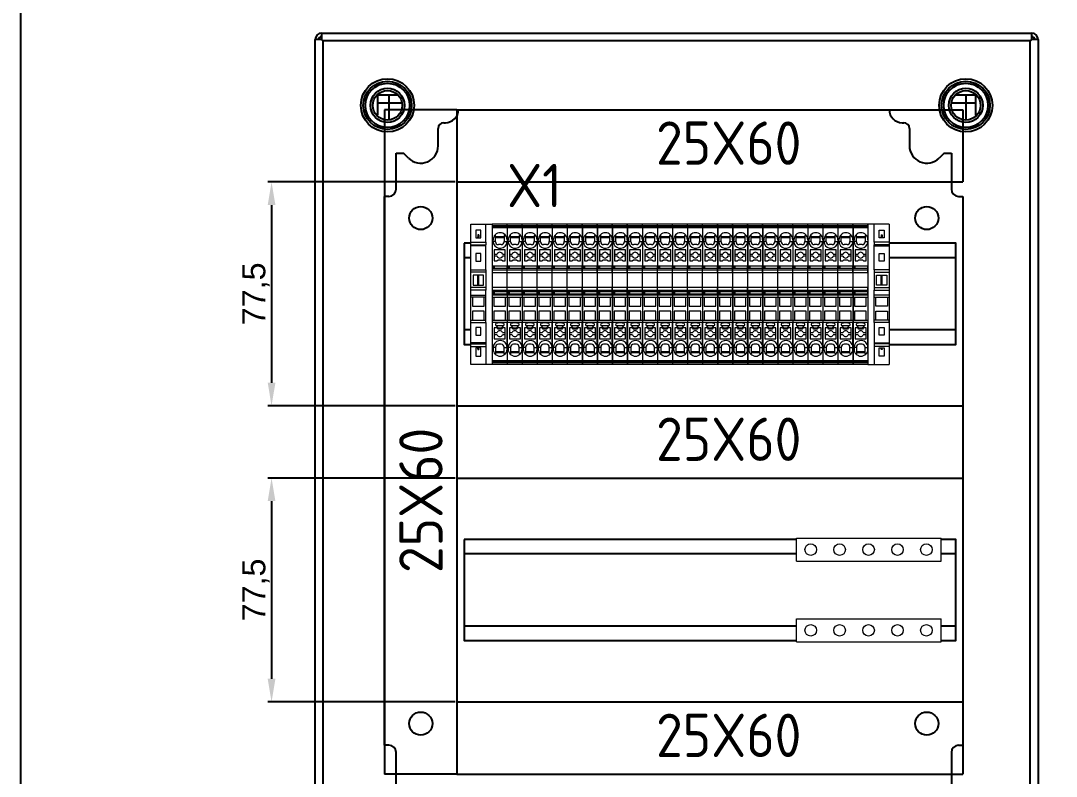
# Model space of a CAD drawing. Header units: millimetres. Extents: x 46697 to 52144, y 25488 to 34806.
# Drawn here: x 48123.5 to 48481.6, y 30678.1 to 30939.7 of the extents above; entities that cross this region are included whole.
import ezdxf

# ---------------------------------------------------------------- set-up
doc = ezdxf.new("R2010")
doc.units = ezdxf.units.MM
doc.layers.add('! NO PLOT !', color=7, linetype='Continuous', true_color=0xff75dd, plot=False)
doc.layers.add('000-PI-Oprema', color=30, linetype='Continuous', lineweight=5)
doc.layers.add('SI-ORMAR-Oprema', color=30, linetype='Continuous', lineweight=5)
for name, color, linetype in [('000-PI-ORMAR', 51, 'Continuous'), ('000-PI_TEXT', 7, 'Continuous'), ('002-PI-Kabelska kanalica', 150, 'Continuous'), ('004-PI-DIN Šina', 80, 'Continuous')]:
    doc.layers.add(name, color=color, linetype=linetype)
doc.styles.add('PI0', font='isocpeur.ttf', dxfattribs={"width": 0.9})
doc.styles.get("Standard").update_dxf_attribs({"font": 'arial.ttf'})
doc.dimstyles.new('ISO-25-lb', dxfattribs={"dimtxt": 8, "dimasz": 8, "dimexe": 1.25, "dimexo": 0.625, "dimtad": 1, "dimdec": 1, "dimtxsty": 'Standard', "dimcen": 5, "dimadec": 0, "dimazin": 0, "dimtfac": 1, "dimtdec": 1, "dimtmove": 0, "dimatfit": 3, "dimfxl": 1, "dimarcsym": 0})

# ---------------------------------------------------------------- blocks, each defined once
blk = doc.blocks.new('NSYCRN325150_back')
at = {"layer": '000-PI-ORMAR'}
for p, q in [((48749.84, 28623.88), (48749.84, 28621.68)), ((48749.84, 28623.88), (48995.44, 28623.88)), ((48995.44, 28621.68), (48995.44, 28623.88)), ((48747.64, 28325.08), (48747.64, 28621.68)), ((48749.84, 28621.68), (48747.64, 28621.68)), ((48750.34, 28621.18), (48750.34, 28326.58)), ((48994.94, 28621.18), (48750.34, 28621.18)), ((48994.93, 28326.58), (48994.93, 28621.18)), ((48997.64, 28621.68), (48995.44, 28621.68)), ((48997.64, 28621.68), (48997.64, 28326.08)), ((48769.14, 28602.38), (48769.14, 28595.44)), ((48776.09, 28602.38), (48769.14, 28602.38)), ((48773.14, 28602.38), (48773.14, 28593.94)), ((48976.14, 28602.38), (48969.19, 28602.38)), ((48972.74, 28594.03), (48972.74, 28602.38)), ((48976.14, 28595.42), (48976.14, 28602.38)), ((48777.49, 28599.68), (48769.14, 28599.68)), ((48976.14, 28599.68), (48967.8, 28599.68))]:
    blk.add_line(p, q, dxfattribs=at)
for centre, radius in [((48772.64, 28598.88), 9.21), ((48972.64, 28598.88), 9.21), ((48772.64, 28598.88), 8.35), ((48772.64, 28598.88), 7.65), ((48772.64, 28598.88), 5.92), ((48972.64, 28598.88), 8.35), ((48972.64, 28598.88), 7.65), ((48972.64, 28598.88), 5.92), ((48772.64, 28598.88), 5.1), ((48972.64, 28598.88), 5.1)]:
    blk.add_circle(centre, radius, dxfattribs=at)
for centre, radius, start, end in [((48749.84, 28621.68), 2.2, 90, 180), ((48749.84, 28621.68), 1, 90, 180), ((48995.44, 28621.68), 2.2, 0, 90), ((48995.44, 28621.68), 1, 0, 90)]:
    blk.add_arc(centre, radius, start, end, dxfattribs=at)
for points, knots in [([(48749.84, 28621.68), (48749.9, 28621.62), (48749.99, 28621.52), (48750.11, 28621.4), (48750.19, 28621.33), (48750.25, 28621.27), (48750.3, 28621.21), (48750.32, 28621.2), (48750.34, 28621.17), (48750.34, 28621.18)], [0, 0, 0, 0, 0.382739, 0.551994, 0.70126, 0.825832, 0.920214, 0.979747, 1, 1, 1, 1]), ([(48750.34, 28621.18), (48750.34, 28621.18), (48750.31, 28621.2), (48750.3, 28621.22), (48750.24, 28621.27), (48750.18, 28621.33), (48750.11, 28621.41), (48749.99, 28621.52), (48749.9, 28621.62), (48749.84, 28621.68)], [0, 0, 0, 0, 0.020331, 0.079725, 0.173908, 0.298318, 0.447597, 0.616983, 1, 1, 1, 1]), ([(48994.93, 28621.18), (48994.93, 28621.17), (48994.95, 28621.2), (48994.98, 28621.21), (48995.03, 28621.27), (48995.09, 28621.33), (48995.16, 28621.4), (48995.28, 28621.52), (48995.37, 28621.62), (48995.44, 28621.68)], [0, 0, 0, 0, 0.020362, 0.079833, 0.174106, 0.298588, 0.447893, 0.617245, 1, 1, 1, 1]), ([(48995.44, 28621.68), (48995.37, 28621.62), (48995.28, 28621.52), (48995.16, 28621.41), (48995.09, 28621.33), (48995.03, 28621.27), (48994.98, 28621.22), (48994.96, 28621.2), (48994.93, 28621.18), (48994.94, 28621.18)], [0, 0, 0, 0, 0.383001, 0.552289, 0.701529, 0.826029, 0.920322, 0.979779, 1, 1, 1, 1])]:
    blk.add_open_spline(points, degree=3, knots=knots, dxfattribs=at)
blk = doc.blocks.new('*U159')
at = {"layer": '002-PI-Kabelska kanalica'}
for p, q in [((0, 0), (-25, 0)), ((-25, 0), (-25, -230)), ((0, 0), (0, -230)), ((0, -230), (-25, -230))]:
    blk.add_line(p, q, dxfattribs=at)
blk = doc.blocks.new('*U134')
at = {"layer": '002-PI-Kabelska kanalica'}
for p, q in [((0, 0), (-25, 0)), ((-25, 0), (-25, -175)), ((0, 0), (0, -175)), ((0, -175), (-25, -175))]:
    blk.add_line(p, q, dxfattribs=at)
blk = doc.blocks.new('*U158')
at = {"layer": '004-PI-DIN Šina'}
blk.add_lwpolyline([(170, -17.5), (170, 17.5), (0, 17.5), (0, -17.5)], close=True, dxfattribs=at)
for points in [[(0, 12.5), (170, 12.5)], [(0, -12.5), (170, -12.5)]]:
    blk.add_lwpolyline(points, dxfattribs=at)
blk = doc.blocks.new('*U99')
blk.add_wipeout([(-24.3, -7.35), (24.3, -7.35), (24.3, 0), (-24.3, 0)])
at = {"ltscale": 0.25}
blk.add_line((-24.3, 0), (24.3, 0), dxfattribs=at)
for p, q in [((-18.03, 0), (-18.03, -5.15)), ((-17.1, 0), (-17.1, -5.15)), ((-17, -5.15), (-17, 0)), ((-16.74, -5.15), (-16.74, 0)), ((-9.72, 0), (-9.72, -5.15)), ((-9, 0), (-9, -0.57)), ((-1, -0.57), (-1, 0)), ((-0.28, 0), (-0.28, -5.15)), ((1.39, -5.15), (1.39, 0)), ((2.32, -5.15), (2.32, 0)), ((7.69, -5.15), (7.69, 0)), ((8.51, 0), (8.51, -5.15)), ((16.74, -5.15), (16.74, 0)), ((17, 0), (17, -5.15)), ((17.1, 0), (17.1, -5.15)), ((18.03, 0), (18.03, -5.15)), ((24.3, 0), (24.3, -7.35)), ((-24.3, -7.35), (-24.3, 0)), ((-21.4, -1.72), (-21.4, -3.42)), ((-18.5, -1.72), (-21.4, -1.72)), ((-21.4, -3.42), (-18.5, -3.42)), ((-19.01, -2.37), (-19.15, -2.37)), ((-19.15, -2.37), (-19.15, -2.77)), ((-19.01, -2.77), (-19.15, -2.77)), ((-19.01, -2.37), (-18.5, -2.37)), ((-19.01, -2.77), (-19.01, -2.37)), ((-19.01, -2.77), (-18.5, -2.77)), ((-18.5, -2.37), (-18.5, -1.72)), ((-18.5, -2.77), (-18.5, -2.37)), ((-18.5, -3.42), (-18.5, -2.77)), ((-14.15, -1.72), (-14.15, -3.42)), ((-11.45, -1.72), (-14.15, -1.72)), ((-14.15, -3.42), (-11.45, -3.42)), ((-11.45, -3.42), (-11.45, -1.72)), ((-9, -0.57), (-9, -4.57)), ((-5.85, -0.57), (-9, -0.57)), ((-5.85, -4.57), (-5.85, -0.57)), ((-4.15, -0.57), (-4.15, -4.57)), ((-1, -0.57), (-4.15, -0.57)), ((-1, -4.57), (-1, -0.57)), ((6.67, -0.82), (3.22, -0.82)), ((3.22, -0.82), (3.22, -2.37)), ((3.22, -2.37), (6.67, -2.37)), ((3.22, -2.37), (3.22, -2.77)), ((3.22, -2.77), (6.67, -2.77)), ((3.22, -2.77), (3.22, -4.32)), ((6.67, -2.37), (6.67, -0.82)), ((6.67, -2.77), (6.67, -2.37)), ((6.67, -4.32), (6.67, -2.77)), ((11.45, -1.72), (11.45, -3.42)), ((14.15, -1.72), (11.45, -1.72)), ((11.45, -3.42), (14.15, -3.42)), ((14.15, -3.42), (14.15, -1.72)), ((22.25, -1.72), (19.55, -1.72)), ((19.55, -1.72), (19.55, -2.37)), ((19.55, -2.37), (19.89, -2.37)), ((19.55, -2.37), (19.55, -2.77)), ((19.55, -2.77), (19.55, -3.42)), ((19.55, -2.77), (19.89, -2.77)), ((19.55, -3.42), (22.25, -3.42)), ((20.59, -2.37), (19.89, -2.37)), ((19.89, -2.77), (19.89, -2.37)), ((20.59, -2.77), (19.89, -2.77)), ((20.59, -2.77), (20.59, -2.37)), ((22.25, -3.42), (22.25, -1.72)), ((-18.03, -5.15), (-24.3, -5.15)), ((-17.1, -5.15), (-18.03, -5.15)), ((-17, -5.15), (-17.1, -5.15)), ((-16.74, -5.15), (-17, -5.15)), ((-9.72, -5.15), (-16.74, -5.15)), ((-9.72, -5.15), (-9, -5.15)), ((-9, -4.57), (-9, -5.15)), ((-9, -4.57), (-5.85, -4.57)), ((-9, -5.15), (-1, -5.15)), ((-4.15, -4.57), (-1, -4.57)), ((-1, -5.15), (-1, -4.57)), ((-1, -5.15), (-0.28, -5.15)), ((-0.28, -5.15), (1.39, -5.15)), ((2.32, -5.15), (1.39, -5.15)), ((7.69, -5.15), (2.32, -5.15)), ((3.22, -4.32), (6.67, -4.32)), ((8.51, -5.15), (7.69, -5.15)), ((8.51, -5.15), (16.74, -5.15)), ((16.74, -5.15), (17, -5.15)), ((17, -5.15), (17.1, -5.15)), ((18.03, -5.15), (17.1, -5.15)), ((18.03, -5.15), (24.3, -5.15)), ((24.3, -7.35), (-24.3, -7.35))]:
    blk.add_line(p, q)
blk = doc.blocks.new('*U108')
blk.add_wipeout([(47227.3, 37326.63), (47227.3, 37321.48), (47275.9, 37321.48), (47275.9, 37326.63)])
at = {"layer": '000-PI-Oprema'}
for p, q in [((47227.3, 37321.48), (47227.3, 37326.63)), ((47227.85, 37326.63), (47227.3, 37326.63)), ((47228.39, 37326.63), (47227.85, 37326.63)), ((47227.85, 37321.48), (47227.85, 37326.63)), ((47228.39, 37321.48), (47228.39, 37326.63)), ((47228.56, 37326.63), (47228.39, 37326.63)), ((47228.56, 37321.48), (47228.56, 37326.63)), ((47241.88, 37326.63), (47228.56, 37326.63)), ((47231, 37325.48), (47230.9, 37325.58)), ((47231.45, 37325.48), (47231, 37325.48)), ((47231.45, 37325.48), (47231.45, 37322.48)), ((47231.6, 37325.48), (47231.45, 37325.48)), ((47231.6, 37322.48), (47231.6, 37325.48)), ((47231.85, 37325.48), (47231.6, 37325.48)), ((47231.85, 37325.48), (47231.85, 37322.48)), ((47233.2, 37325.48), (47231.85, 37325.48)), ((47233.2, 37326.28), (47232.6, 37326.28)), ((47233.2, 37325.48), (47233.2, 37326.28)), ((47233.3, 37325.48), (47233.2, 37325.48)), ((47237.55, 37325.88), (47236.15, 37325.88)), ((47236.15, 37325.88), (47236.15, 37322.08)), ((47238.35, 37325.88), (47237.55, 37325.88)), ((47237.55, 37324.9), (47237.55, 37325.88)), ((47239.95, 37325.88), (47238.35, 37325.88)), ((47238.35, 37325.88), (47238.35, 37324.9)), ((47239.55, 37324.58), (47239.95, 37324.98)), ((47239.95, 37324.98), (47239.95, 37325.88)), ((47240.78, 37325.37), (47240.78, 37322.6)), ((47241.88, 37321.48), (47241.88, 37326.63)), ((47242.6, 37326.63), (47241.88, 37326.63)), ((47242.6, 37326.63), (47242.6, 37326.06)), ((47250.6, 37326.63), (47242.6, 37326.63)), ((47242.6, 37326.06), (47242.6, 37322.06)), ((47245.75, 37326.06), (47242.6, 37326.06)), ((47245.75, 37322.06), (47245.75, 37326.06)), ((47247.45, 37326.06), (47247.45, 37322.06)), ((47250.6, 37326.06), (47247.45, 37326.06)), ((47250.6, 37326.63), (47250.6, 37326.06)), ((47251.32, 37326.63), (47250.6, 37326.63)), ((47250.6, 37326.06), (47250.6, 37322.06)), ((47251.32, 37326.63), (47251.75, 37326.63)), ((47251.32, 37321.48), (47251.32, 37326.63)), ((47251.65, 37321.48), (47251.65, 37325.83)), ((47251.65, 37325.83), (47251.75, 37325.83)), ((47251.75, 37325.83), (47251.75, 37326.63)), ((47252.21, 37326.63), (47251.75, 37326.63)), ((47251.75, 37325.83), (47252.21, 37325.83)), ((47252.21, 37326.63), (47252.56, 37326.63)), ((47252.21, 37325.83), (47252.21, 37326.63)), ((47253.07, 37326.63), (47252.56, 37326.63)), ((47252.56, 37326.63), (47252.56, 37321.48)), ((47253.07, 37326.63), (47253.07, 37321.48)), ((47253.07, 37326.63), (47253.98, 37326.63)), ((47253.98, 37321.48), (47253.98, 37326.63)), ((47253.98, 37326.63), (47259.12, 37326.63)), ((47259.12, 37326.63), (47259.12, 37321.48)), ((47259.12, 37326.63), (47260.03, 37326.63)), ((47260.03, 37326.63), (47260.03, 37321.48)), ((47260.03, 37326.63), (47260.54, 37326.63)), ((47260.54, 37321.48), (47260.54, 37326.63)), ((47260.54, 37326.63), (47260.89, 37326.63)), ((47260.89, 37325.83), (47260.89, 37326.63)), ((47261.35, 37326.63), (47260.89, 37326.63)), ((47260.89, 37325.83), (47261.35, 37325.83)), ((47261.35, 37325.83), (47261.35, 37326.63)), ((47274.65, 37326.63), (47261.35, 37326.63)), ((47261.35, 37325.83), (47261.45, 37325.83)), ((47261.45, 37325.83), (47261.45, 37321.48)), ((47264.75, 37325.88), (47263.15, 37325.88)), ((47263.15, 37325.88), (47263.15, 37324.98)), ((47263.15, 37324.98), (47263.55, 37324.58)), ((47264.75, 37324.9), (47264.75, 37325.88)), ((47265.55, 37325.88), (47264.75, 37325.88)), ((47265.55, 37325.88), (47265.55, 37324.9)), ((47266.95, 37325.88), (47265.55, 37325.88)), ((47266.95, 37322.08), (47266.95, 37325.88)), ((47269.8, 37325.48), (47269.9, 37325.48)), ((47269.9, 37326.28), (47270.5, 37326.28)), ((47269.9, 37325.48), (47269.9, 37326.28)), ((47269.9, 37325.48), (47271.25, 37325.48)), ((47271.25, 37325.48), (47271.25, 37322.48)), ((47271.25, 37325.48), (47271.5, 37325.48)), ((47271.5, 37322.48), (47271.5, 37325.48)), ((47271.5, 37325.48), (47271.65, 37325.48)), ((47271.65, 37325.48), (47271.65, 37322.48)), ((47271.65, 37325.48), (47272.1, 37325.48)), ((47272.1, 37325.48), (47272.2, 37325.58)), ((47274.65, 37321.48), (47274.65, 37326.63)), ((47274.65, 37326.63), (47274.82, 37326.63)), ((47274.82, 37321.48), (47274.82, 37326.63)), ((47274.82, 37326.63), (47275.35, 37326.63)), ((47275.35, 37321.48), (47275.35, 37326.63)), ((47275.35, 37326.63), (47275.9, 37326.63)), ((47275.9, 37321.48), (47275.9, 37326.63)), ((47227.85, 37321.48), (47227.3, 37321.48)), ((47228.39, 37321.48), (47227.85, 37321.48)), ((47228.56, 37321.48), (47228.39, 37321.48)), ((47231.6, 37321.48), (47228.56, 37321.48)), ((47230.9, 37322.19), (47231.2, 37322.48)), ((47231.2, 37322.48), (47231.45, 37322.48)), ((47231.45, 37322.48), (47231.6, 37322.48)), ((47231.6, 37322.48), (47231.85, 37322.48)), ((47231.6, 37321.7), (47231.6, 37321.48)), ((47232.6, 37321.48), (47231.6, 37321.48)), ((47231.85, 37322.48), (47233.2, 37322.48)), ((47232.6, 37321.48), (47233.2, 37321.48)), ((47233.3, 37322.48), (47233.2, 37322.48)), ((47233.2, 37322.48), (47233.2, 37321.48)), ((47234.2, 37321.48), (47233.2, 37321.48)), ((47234.2, 37321.48), (47234.2, 37321.7)), ((47234.2, 37321.48), (47241.88, 37321.48)), ((47236.15, 37322.08), (47237.55, 37322.08)), ((47237.55, 37322.08), (47237.55, 37323.07)), ((47237.55, 37322.08), (47238.35, 37322.08)), ((47238.35, 37323.07), (47238.35, 37322.08)), ((47238.35, 37322.08), (47239.95, 37322.08)), ((47239.55, 37323.38), (47239.55, 37324.58)), ((47239.95, 37322.98), (47239.55, 37323.38)), ((47239.95, 37322.08), (47239.95, 37322.98)), ((47242.6, 37321.48), (47241.88, 37321.48)), ((47242.6, 37322.06), (47245.75, 37322.06)), ((47242.6, 37322.06), (47242.6, 37321.48)), ((47250.6, 37321.48), (47242.6, 37321.48)), ((47247.45, 37322.06), (47250.6, 37322.06)), ((47250.6, 37322.06), (47250.6, 37321.48)), ((47251.32, 37321.48), (47250.6, 37321.48)), ((47251.32, 37321.48), (47251.65, 37321.48)), ((47251.65, 37321.48), (47252.56, 37321.48)), ((47253.07, 37321.48), (47252.56, 37321.48)), ((47253.07, 37321.48), (47253.98, 37321.48)), ((47259.12, 37321.48), (47253.98, 37321.48)), ((47259.12, 37321.48), (47260.03, 37321.48)), ((47260.03, 37321.48), (47260.54, 37321.48)), ((47260.54, 37321.48), (47261.45, 37321.48)), ((47268.9, 37321.48), (47261.45, 37321.48)), ((47263.55, 37323.38), (47263.15, 37322.98)), ((47263.15, 37322.98), (47263.15, 37322.08)), ((47263.15, 37322.08), (47264.75, 37322.08)), ((47263.55, 37324.58), (47263.55, 37323.38)), ((47264.75, 37322.08), (47264.75, 37323.07)), ((47264.75, 37322.08), (47265.55, 37322.08)), ((47265.55, 37323.07), (47265.55, 37322.08)), ((47265.55, 37322.08), (47266.95, 37322.08)), ((47268.8, 37323.48), (47268.8, 37324.48)), ((47268.9, 37321.48), (47268.9, 37321.7)), ((47268.9, 37321.48), (47269.9, 37321.48)), ((47269.8, 37322.48), (47269.9, 37322.48)), ((47271.25, 37322.48), (47269.9, 37322.48)), ((47269.9, 37322.48), (47269.9, 37321.48)), ((47270.5, 37321.48), (47269.9, 37321.48)), ((47271.5, 37321.48), (47270.5, 37321.48)), ((47271.5, 37322.48), (47271.25, 37322.48)), ((47271.65, 37322.48), (47271.5, 37322.48)), ((47271.5, 37321.7), (47271.5, 37321.48)), ((47274.65, 37321.48), (47271.5, 37321.48)), ((47271.9, 37322.48), (47271.65, 37322.48)), ((47272.2, 37322.19), (47271.9, 37322.48)), ((47274.65, 37321.48), (47274.82, 37321.48)), ((47274.82, 37321.48), (47275.35, 37321.48)), ((47275.35, 37321.48), (47275.9, 37321.48))]:
    blk.add_line(p, q, dxfattribs=at)
for centre, radius, start, end in [((47232.6, 37323.88), 2.4, 135, 225), ((47232.6, 37323.88), 2.4, 90, 135), ((47233.2, 37323.88), 2.4, 294.6243, 90), ((47233.3, 37324.48), 1, 0, 90), ((47237.95, 37323.98), 1, 113.5782, 246.4218), ((47237.95, 37323.98), 1, 293.5782, 66.4218), ((47241.15, 37325.03), 0.5, 5.4406, 134.9997), ((47265.15, 37323.98), 1, 113.5782, 246.4218), ((47265.15, 37323.98), 1, 293.5782, 66.4218), ((47269.9, 37323.88), 2.4, 90, 245.3757), ((47269.8, 37324.48), 1, 90, 180), ((47270.5, 37323.88), 2.4, 45, 90), ((47270.5, 37323.88), 2.4, 315, 45), ((47232.6, 37323.88), 2.4, 225, 245.3757), ((47232.6, 37323.88), 2.4, 245.3757, 270), ((47233.2, 37323.88), 2.4, 270, 294.6243), ((47233.3, 37323.48), 1, 270, 360), ((47241.15, 37322.93), 0.5, 225, 354.5597), ((47269.8, 37323.48), 1, 180, 270), ((47269.9, 37323.88), 2.4, 245.3757, 270), ((47270.5, 37323.88), 2.4, 270, 294.6243), ((47270.5, 37323.88), 2.4, 294.6243, 315)]:
    blk.add_arc(centre, radius, start, end, dxfattribs=at)
for points in [[(47240.78, 37325.37), (47240.55, 37325.14), (47240.32, 37324.91), (47240.09, 37324.68), (47239.85, 37324.44)], [(47240.8, 37325.39), (47240.79, 37325.38), (47240.78, 37325.37)], [(47241.75, 37323.98), (47241.73, 37324.26), (47241.7, 37324.53), (47241.67, 37324.81), (47241.65, 37325.08)], [(47234.3, 37323.48), (47234.3, 37323.61), (47234.3, 37323.74), (47234.3, 37323.87), (47234.3, 37324.01), (47234.3, 37324.14), (47234.3, 37324.26), (47234.3, 37324.38), (47234.3, 37324.48)], [(47239.85, 37323.53), (47239.85, 37323.76), (47239.85, 37323.98), (47239.85, 37324.21), (47239.85, 37324.44)], [(47240.78, 37322.6), (47240.55, 37322.83), (47240.32, 37323.05), (47240.09, 37323.29), (47239.85, 37323.53)], [(47240.8, 37322.58), (47240.79, 37322.59), (47240.78, 37322.6)], [(47241.65, 37322.89), (47241.67, 37323.16), (47241.7, 37323.44), (47241.73, 37323.71), (47241.75, 37323.98)]]:
    blk.add_spline(points, degree=3, dxfattribs=at)
blk = doc.blocks.new('*U156')
at = {"layer": '000-PI-Oprema', "rotation": 90}
blk.add_blockref('*U108', (37324.06, -47251.6), dxfattribs=at)
blk = doc.blocks.new('*U157')
at = {"color": 0, "linetype": 'ByBlock', "lineweight": -2, "transparency": 16777216}
blk.add_blockref('*U156', (0, 0), dxfattribs=at)
blk.add_blockref('*U156', (5.2, 0), dxfattribs=at)
blk.add_blockref('*U156', (10.4, 0), dxfattribs=at)
blk.add_blockref('*U156', (15.6, 0), dxfattribs=at)
blk.add_blockref('*U156', (20.8, 0), dxfattribs=at)
blk.add_blockref('*U156', (26, 0), dxfattribs=at)
blk.add_blockref('*U156', (31.2, 0), dxfattribs=at)
blk.add_blockref('*U156', (36.4, 0), dxfattribs=at)
blk.add_blockref('*U156', (41.6, 0), dxfattribs=at)
blk.add_blockref('*U156', (46.8, 0), dxfattribs=at)
blk.add_blockref('*U156', (52, 0), dxfattribs=at)
blk.add_blockref('*U156', (57.2, 0), dxfattribs=at)
blk.add_blockref('*U156', (62.4, 0), dxfattribs=at)
blk.add_blockref('*U156', (67.6, 0), dxfattribs=at)
blk.add_blockref('*U156', (72.8, 0), dxfattribs=at)
blk.add_blockref('*U156', (78, 0), dxfattribs=at)
blk.add_blockref('*U156', (83.2, 0), dxfattribs=at)
blk.add_blockref('*U156', (88.4, 0), dxfattribs=at)
blk.add_blockref('*U156', (93.6, 0), dxfattribs=at)
blk.add_blockref('*U156', (98.8, 0), dxfattribs=at)
blk.add_blockref('*U156', (104, 0), dxfattribs=at)
blk.add_blockref('*U156', (109.2, 0), dxfattribs=at)
blk.add_blockref('*U156', (114.4, 0), dxfattribs=at)
blk.add_blockref('*U156', (119.6, 0), dxfattribs=at)
blk.add_blockref('*U156', (124.8, 0), dxfattribs=at)
blk = doc.blocks.new('sabirnica')
for points in [[(45362.86, 36479.3), (45370.86, 36479.3), (45370.86, 36429.23), (45362.86, 36429.23)], [(45390.8, 36479.3), (45398.8, 36479.3), (45398.8, 36429.23), (45390.8, 36429.23)]]:
    blk.add_wipeout(points).dxf.layer = '000-PI-Oprema'
at = {"layer": '000-PI-Oprema', "ltscale": 0.25}
for p, q in [((45362.86, 36479.3), (45362.86, 36429.23)), ((45362.86, 36479.3), (45370.86, 36479.3)), ((45370.86, 36479.3), (45370.86, 36429.23)), ((45390.8, 36479.3), (45390.8, 36429.23)), ((45390.8, 36479.3), (45398.8, 36479.3)), ((45398.8, 36479.3), (45398.8, 36429.23)), ((45362.86, 36429.23), (45370.86, 36429.23)), ((45390.8, 36429.23), (45398.8, 36429.23))]:
    blk.add_line(p, q, dxfattribs=at)
for centre in [(45366.86, 36474.36), (45394.8, 36474.36), (45366.86, 36464.36), (45394.8, 36464.36), (45366.86, 36454.36), (45394.8, 36454.36), (45366.86, 36444.36), (45394.8, 36444.36), (45366.86, 36434.36), (45394.8, 36434.36)]:
    blk.add_circle(centre, 2, dxfattribs=at)
blk = doc.blocks.new('*D160')
at = {"layer": '! NO PLOT !', "color": 0, "linetype": 'Continuous', "lineweight": -2, "ltscale": 0.25, "transparency": 16777216}
for p, q in [((48273.69, 30883.89), (48208.96, 30883.89)), ((48210.21, 30875.89), (48210.21, 30814.39)), ((48273.69, 30806.39), (48208.96, 30806.39))]:
    blk.add_line(p, q, dxfattribs=at)
at = {"layer": '! NO PLOT !', "color": 0, "ltscale": 0.25, "transparency": 16777216}
for points in [[(48208.88, 30875.89), (48211.55, 30875.89), (48210.21, 30883.89)], [(48208.88, 30814.39), (48211.55, 30814.39), (48210.21, 30806.39)]]:
    blk.add_solid(points, dxfattribs=at)
at = {"layer": 'Defpoints', "color": 0, "ltscale": 0.25, "transparency": 16777216}
for p in [(48274.32, 30883.89), (48210.21, 30806.39), (48274.32, 30806.39)]:
    blk.add_point(p, dxfattribs=at)
at = {"layer": '! NO PLOT !', "color": 0, "ltscale": 0.25, "transparency": 16777216, "insert": (48204.8, 30845.14), "char_height": 8, "attachment_point": 5, "rotation": 90}
blk.add_mtext('77,5', dxfattribs=at)
blk = doc.blocks.new('*D161')
at = {"layer": '! NO PLOT !', "color": 0, "linetype": 'Continuous', "lineweight": -2, "ltscale": 0.25, "transparency": 16777216}
for p, q in [((48273.69, 30781.39), (48208.96, 30781.39)), ((48210.21, 30773.39), (48210.21, 30711.89)), ((48273.69, 30703.89), (48208.96, 30703.89))]:
    blk.add_line(p, q, dxfattribs=at)
at = {"layer": '! NO PLOT !', "color": 0, "ltscale": 0.25, "transparency": 16777216}
for points in [[(48208.88, 30773.39), (48211.55, 30773.39), (48210.21, 30781.39)], [(48208.88, 30711.89), (48211.55, 30711.89), (48210.21, 30703.89)]]:
    blk.add_solid(points, dxfattribs=at)
at = {"layer": 'Defpoints', "color": 0, "ltscale": 0.25, "transparency": 16777216}
for p in [(48274.32, 30781.39), (48210.21, 30703.89), (48274.32, 30703.89)]:
    blk.add_point(p, dxfattribs=at)
at = {"layer": '! NO PLOT !', "color": 0, "ltscale": 0.25, "transparency": 16777216, "insert": (48204.8, 30742.64), "char_height": 8, "attachment_point": 5, "rotation": 90}
blk.add_mtext('77,5', dxfattribs=at)
blk = doc.blocks.new('*U98')
blk.add_wipeout([(-24.3, 0), (24.3, 0), (24.3, -7.35), (-24.3, -7.35)])
for p, q in [((24.3, 0), (-24.3, 0)), ((24.3, -7.35), (24.3, 0)), ((-24.3, 0), (-24.3, -7.35)), ((-18.03, -2.2), (-24.3, -2.2)), ((-18.03, -7.35), (-18.03, -2.2)), ((-17.1, -2.2), (-18.03, -2.2)), ((-17.1, -7.35), (-17.1, -2.2)), ((-17, -2.2), (-17.1, -2.2)), ((-17, -2.2), (-17, -7.35)), ((-16.74, -2.2), (-17, -2.2)), ((-16.74, -2.2), (-16.74, -7.35)), ((-9.72, -2.2), (-16.74, -2.2)), ((-9.72, -2.2), (-9, -2.2)), ((-9.72, -7.35), (-9.72, -2.2)), ((-9, -2.77), (-9, -2.2)), ((-9, -2.2), (-1, -2.2)), ((-9, -6.77), (-9, -2.77)), ((-9, -2.77), (-5.85, -2.77)), ((-5.85, -2.77), (-5.85, -6.77)), ((-4.15, -2.77), (-1, -2.77)), ((-4.15, -6.77), (-4.15, -2.77)), ((-1, -2.2), (-1, -2.77)), ((-1, -2.2), (-0.28, -2.2)), ((-1, -2.77), (-1, -6.77)), ((-0.28, -2.2), (1.39, -2.2)), ((-0.28, -7.35), (-0.28, -2.2)), ((2.32, -2.2), (1.39, -2.2)), ((1.39, -2.2), (1.39, -7.35)), ((7.69, -2.2), (2.32, -2.2)), ((2.32, -2.2), (2.32, -7.35)), ((3.22, -3.02), (6.67, -3.02)), ((3.22, -4.58), (3.22, -3.02)), ((6.67, -3.02), (6.67, -4.58)), ((7.69, -2.2), (7.69, -7.35)), ((8.51, -2.2), (7.69, -2.2)), ((8.51, -7.35), (8.51, -2.2)), ((8.51, -2.2), (16.74, -2.2)), ((16.74, -2.2), (16.74, -7.35)), ((16.74, -2.2), (17, -2.2)), ((17, -7.35), (17, -2.2)), ((17, -2.2), (17.1, -2.2)), ((18.03, -2.2), (17.1, -2.2)), ((17.1, -7.35), (17.1, -2.2)), ((18.03, -2.2), (24.3, -2.2)), ((18.03, -7.35), (18.03, -2.2)), ((-21.4, -5.62), (-21.4, -3.92)), ((-21.4, -3.92), (-18.5, -3.92)), ((-18.5, -5.62), (-21.4, -5.62)), ((-19.01, -4.58), (-19.15, -4.58)), ((-19.15, -4.98), (-19.15, -4.58)), ((-19.01, -4.98), (-19.15, -4.98)), ((-19.01, -4.58), (-19.01, -4.98)), ((-19.01, -4.58), (-18.5, -4.58)), ((-19.01, -4.98), (-18.5, -4.98)), ((-18.5, -3.92), (-18.5, -4.58)), ((-18.5, -4.58), (-18.5, -4.98)), ((-18.5, -4.98), (-18.5, -5.62)), ((-14.15, -3.92), (-11.45, -3.92)), ((-14.15, -5.62), (-14.15, -3.92)), ((-11.45, -5.62), (-14.15, -5.62)), ((-11.45, -3.92), (-11.45, -5.62)), ((-5.85, -6.77), (-9, -6.77)), ((-9, -7.35), (-9, -6.77)), ((-1, -6.77), (-4.15, -6.77)), ((-1, -6.77), (-1, -7.35)), ((3.22, -4.58), (6.67, -4.58)), ((3.22, -4.98), (3.22, -4.58)), ((3.22, -4.98), (6.67, -4.98)), ((3.22, -6.52), (3.22, -4.98)), ((6.67, -6.52), (3.22, -6.52)), ((6.67, -4.58), (6.67, -4.98)), ((6.67, -4.98), (6.67, -6.52)), ((11.45, -3.92), (14.15, -3.92)), ((11.45, -5.62), (11.45, -3.92)), ((14.15, -5.62), (11.45, -5.62)), ((14.15, -3.92), (14.15, -5.62)), ((19.55, -4.58), (19.55, -3.92)), ((19.55, -3.92), (22.25, -3.92)), ((19.55, -4.98), (19.55, -4.58)), ((19.55, -4.58), (19.89, -4.58)), ((19.55, -4.98), (19.89, -4.98)), ((19.55, -5.62), (19.55, -4.98)), ((22.25, -5.62), (19.55, -5.62)), ((19.89, -4.58), (19.89, -4.98)), ((20.59, -4.58), (19.89, -4.58)), ((20.59, -4.98), (19.89, -4.98)), ((20.59, -4.58), (20.59, -4.98)), ((22.25, -3.92), (22.25, -5.62)), ((-17.1, -7.35), (-18.03, -7.35)), ((-17, -7.35), (-17.1, -7.35)), ((-16.74, -7.35), (-17, -7.35)), ((-9.72, -7.35), (-9, -7.35))]:
    blk.add_line(p, q)
at = {"ltscale": 0.25}
blk.add_line((24.3, -7.35), (-24.3, -7.35), dxfattribs=at)

msp = doc.modelspace()

# ---------------------------------------------------------------- linework, layer by layer
at = {"layer": '! NO PLOT !', "ltscale": 0.25}
msp.add_lwpolyline([(48123.46, 31108.13), (48753.77, 31108.13), (48753.09, 30558.49), (48560.94, 30558.35), (48560.95, 30453.44), (48123.46, 30453.49), (48123.46, 31108.13)], dxfattribs=at)
at = {"layer": '000-PI-ORMAR'}
for p, q in [((48274.82, 30908.89), (48423.82, 30908.89)), ((48269.82, 30904.39), (48270.32, 30904.39)), ((48428.32, 30904.39), (48428.82, 30904.39)), ((48267.82, 30896.39), (48267.82, 30902.39)), ((48430.82, 30902.39), (48430.82, 30896.39)), ((48253.32, 30881.39), (48253.32, 30893.89)), ((48253.32, 30893.89), (48255.83, 30893.89)), ((48257.57, 30892.15), (48255.83, 30893.89)), ((48442.8, 30893.89), (48441.06, 30892.15)), ((48442.8, 30893.89), (48445.32, 30893.89)), ((48445.32, 30893.89), (48445.32, 30881.39)), ((48249.32, 30688.89), (48249.32, 30878.89)), ((48250.82, 30878.89), (48249.32, 30878.89)), ((48447.82, 30878.89), (48449.32, 30878.89)), ((48449.32, 30878.89), (48449.32, 30688.89)), ((48250.82, 30688.89), (48249.32, 30688.89)), ((48447.82, 30688.89), (48449.32, 30688.89)), ((48253.32, 30673.89), (48253.32, 30686.39)), ((48445.32, 30686.39), (48445.32, 30673.89))]:
    msp.add_line(p, q, dxfattribs=at)
for centre in [(48261.82, 30871.39), (48436.82, 30871.39), (48261.82, 30696.39), (48436.82, 30696.39)]:
    msp.add_circle(centre, 4, dxfattribs=at)
for centre, radius, start, end in [((48270.32, 30908.89), 4.5, 270, 0), ((48428.32, 30908.89), 4.5, 180, 270), ((48269.82, 30902.39), 2, 90, 180), ((48428.82, 30902.39), 2, 0, 90), ((48261.82, 30896.39), 6, 225, 0), ((48436.82, 30896.39), 6, 180, 315), ((48250.82, 30881.39), 2.5, 270, 0), ((48447.82, 30881.39), 2.5, 180, 270), ((48250.82, 30686.39), 2.5, 0, 90), ((48447.82, 30686.39), 2.5, 90, 180)]:
    msp.add_arc(centre, radius, start, end, dxfattribs=at)

# ---------------------------------------------------------------- block references
for name, p in [('NSYCRN325150_back', (-522.34, 2311.51)), ('*U159', (48274.32, 30908.89))]:
    msp.add_blockref(name, p)
at = {"rotation": 89.99999999999999}
for p in [(48274.32, 30908.89), (48274.32, 30806.39), (48274.32, 30703.89)]:
    msp.add_blockref('*U134', p, dxfattribs=at)
at = {"layer": '004-PI-DIN Šina', "rotation": 180}
for p in [(48446.81, 30845.14), (48446.81, 30742.64)]:
    msp.add_blockref('*U158', p, dxfattribs=at)

# ---------------------------------------------------------------- texts
at = {"ltscale": 0.25, "style": 'PI0', "width": 0.9}
for s, p in [('25X60', (48343.18, 30889.82)), ('X1', (48291.64, 30875.14)), ('25X60', (48343.18, 30787.32)), ('25X60', (48343.18, 30684.82))]:
    msp.add_text(s, height=15, dxfattribs=at).set_placement(p)
msp.add_text('25X60', height=15, rotation=90, dxfattribs=at).set_placement((48269.37, 30748.51))

# ---------------------------------------------------------------- dimensions: what is measured, and where the dimension line sits
at = {"layer": '! NO PLOT !', "ltscale": 0.25}
for base, p1, p2, picture, middle in [((48210.21, 30806.39), (48274.32, 30883.89), (48274.32, 30806.39), '*D160', (48204.8, 30845.14)), ((48210.21, 30703.89), (48274.32, 30781.39), (48274.32, 30703.89), '*D161', (48204.8, 30742.64))]:
    dim = msp.add_linear_dim(base=base, p1=p1, p2=p2, angle=90, dimstyle='ISO-25-lb', dxfattribs=at)
    dim.commit()
    dim.dimension.update_dxf_attribs({"geometry": picture, "text_midpoint": middle})

# ---------------------------------------------------------------- next in the draw order: block references
msp.add_blockref('*U157', (48289.07, 30844.98))
at = {"layer": '000-PI_TEXT', "rotation": 90}
msp.add_blockref('sabirnica', (84871.04, -14638.19), dxfattribs=at)

# ---------------------------------------------------------------- next in the draw order: block references
at = {"layer": 'SI-ORMAR-Oprema', "rotation": 90.00000000011345}
for name, p in [('*U99', (48279.14, 30844.98)), ('*U98', (48416.44, 30844.98))]:
    msp.add_blockref(name, p, dxfattribs=at)

doc.saveas('drawing.dxf')
